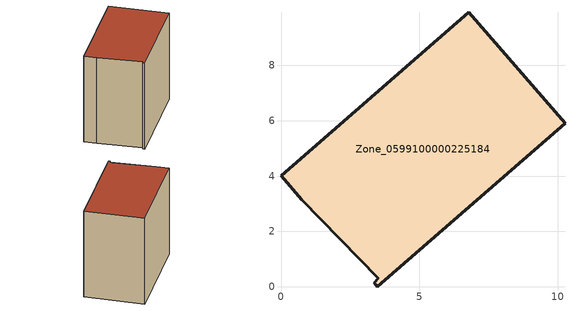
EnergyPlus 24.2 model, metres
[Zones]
Zone_0599100000225184
 floor ground (C_G): 3.51,0.3 0.75,3.14 0,4.01 6.78,9.92 10.27,5.91 3.49,0 3.36,0.15 z0
 wall outside (C_F): 10.27,5.91 6.78,9.92 0,4.01 0.75,3.14 3.51,0.3 3.36,0.15 3.49,0 10.27,5.91 z0:8.32
 roof outside (C_R): 0.75,3.14 3.51,0.3 3.36,0.15 3.49,0 10.27,5.91 6.78,9.92 0,4.01 z8.32
[BUILDING]
Pand.0599100000225184: North Axis=0; Terrain=City; Loads Convergence Tolerance Value=0.04; Temperature Convergence Tolerance Value=0.4; Solar Distribution=FullExterior; Maximum Number of Warmup Days=25; Minimum Number of Warmup Days=1
[Site:Location]
Rotterdam.The.Hague.AP_ZH_NLD Design_Conditions: Latitude=51.96; Longitude=4.45; Time Zone=1; Elevation=-4.5
[SITE:GROUNDTEMPERATURE:BUILDINGSURFACE]
18, 18, 18, 18, 18, 18, 18, 18, 18, 18, 18, 18
[MATERIAL] Thermal Absorptance=0.9; Solar Absorptance=0.7; Visible Absorptance=0.7
Name | Roughness | Thickness | Conductivity | Density | Specific Heat
G.TI.1975-1991 | MediumSmooth | 0.15 | 0.288461 | 540 | 1210
F.TI.1975-1991 | Rough | 0.3 | 0.230769 | 1920 | 840
R.TI.1975-1991 | MediumRough | 0.2 | 0.153846 | 1500 | 1000
[CONSTRUCTION]
C_G: G.TI.1975-1991
C_F: F.TI.1975-1991
C_R: R.TI.1975-1991
[ZONE]
Zone_0599100000225184: Type=1; Multiplier=1; Ceiling Height=Autocalculate; Volume=Autocalculate; Floor Area=autocalculate; Part of Total Floor Area=Yes
[ZONEINFILTRATION:DESIGNFLOWRATE]
Infil_Zone_0599100000225184: Zone or ZoneList or Space or SpaceList=Zone_0599100000225184; Schedule=AlwaysOn; Design Flow Rate Calculation Method=Flow/Area; Flow Rate per Floor Area=0.003; Constant Term Coefficient=1; Temperature Term Coefficient=0; Velocity Term Coefficient=0; Velocity Squared Term Coefficient=0
[HVACTEMPLATE:ZONE:IDEALLOADSAIRSYSTEM]
Zone_0599100000225184: Maximum Heating Supply Air Temperature=50; Minimum Cooling Supply Air Temperature=13; Maximum Heating Supply Air Humidity Ratio=0.0156; Minimum Cooling Supply Air Humidity Ratio=0.0077; Heating Limit=NoLimit; Cooling Limit=NoLimit; Dehumidification Control Type=ConstantSensibleHeatRatio; Cooling Sensible Heat Ratio=0.7; Dehumidification Setpoint=60; Humidification Control Type=None; Humidification Setpoint=30; Outdoor Air Method=None; Outdoor Air Flow Rate per Person=0.00944; Outdoor Air Flow Rate per Zone Floor Area=0; Outdoor Air Flow Rate per Zone=0; Demand Controlled Ventilation Type=None; Outdoor Air Economizer Type=NoEconomizer; Heat Recovery Type=None; Sensible Heat Recovery Effectiveness=0.7; Latent Heat Recovery Effectiveness=0.65
[ZONECONTROL:THERMOSTAT]
ThermostatControl_Zone_0599100000225184: Zone or ZoneList=Zone_0599100000225184; Control Type Schedule=DualSetpointControlType; Control 1=Thermostat_Zone_0599100000225184; Temperature Difference Between Cutout And Setpoint=0
[THERMOSTATSETPOINT:DUALSETPOINT]
Thermostat_Zone_0599100000225184: Heating Setpoint Temperature Schedule=HeatingSetpoint_Zone_0599100000225184; Cooling Setpoint Temperature Schedule=CoolingSetpoint_Zone_0599100000225184
[SCHEDULE:COMPACT]
HeatingSetpoint_Zone_0599100000225184: Through: 12/31, For: AllDays, Until: 24:00, 21
CoolingSetpoint_Zone_0599100000225184: Through: 12/31, For: AllDays, Until: 24:00, 24
DualSetpointControlType: Through: 12/31, For: AllDays, Until: 24:00, 4
AlwaysOn: Through: 12/31, For: AllDays, Until: 24:00, 1
